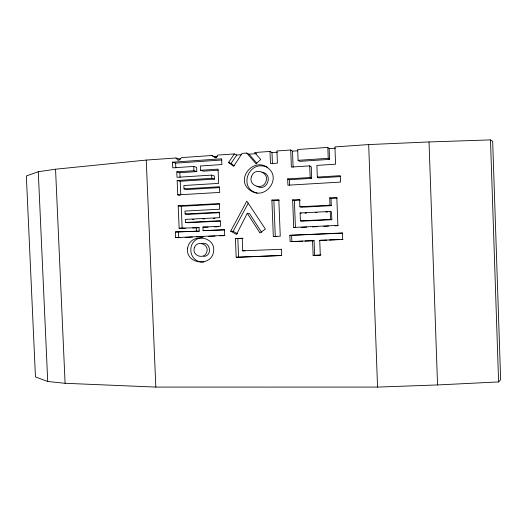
<?xml version="1.0" encoding="UTF-8"?>
<svg xmlns="http://www.w3.org/2000/svg" width="527" height="527" viewBox="0 0 527 527"><rect width="100%" height="100%" fill="white"/><g stroke="black" fill="none" stroke-linecap="round" stroke-linejoin="round"><path stroke-width="0.79" d="M247.282 213.264L236.465 234.469L230.688 231.182L246.801 201.13L265.404 229.1L259.936 232.941L247.282 213.264L249.554 213.639L261.629 232.414M230.688 231.182L233.145 231.34L248.303 203.099M256.695 163.041L249.007 154.174L246.728 153.067L242.097 153.39L233.672 166.301L228.553 162.487L234.357 153.93L236.781 155.017L241.366 154.701M228.553 162.487L231.037 163.469L236.781 155.017M180.642 158.91L179.015 159.022L175.946 158.001L146.242 160.07L55.546 169.207L38.28 171.736L26.35 175.952L35.454 376.904L47.72 381.489L65.091 383.287L155.834 387.088L377.556 387.095L437.555 384.947L498.601 381.93L500.65 379.796L492.673 141.328L490.485 139.905L429.031 141.954L368.676 144.569L334.928 146.921L335.58 164.193L316.892 165.399L317.333 177.079L318.789 177.909L340.659 176.571M201.261 243.737C210.174 240.378 213.125 256.122 203.613 256.412M202.849 237.743C186.163 238.006 187.177 263.131 203.837 262.018M313.13 255.43L320.291 255.154L319.731 240.345L342.669 239.363L342.425 232.974L289.857 235.319L290.1 241.61L312.57 240.655L313.13 255.43L320.923 255.055M216.439 157.757L211.9 155.498L181.696 157.599L178.212 160.504L175.946 158.001M234.357 153.93L217.776 155.083L215.675 157.929L211.9 155.498M297.841 150.788L292.492 151.157L290.72 150.004L276.932 150.959L277.406 163.153L270.463 163.607L269.976 151.229M327.814 147.415L297.683 149.516L298.098 160.327L299.784 161.354L329.553 159.385L329.151 148.614L327.814 147.415L328.222 158.324L329.553 159.385M214.568 156.559L217.473 156.354M249.007 154.174L256.768 153.634M246.728 153.067L256.063 163.844L260.746 159.47L254.574 152.52L269.989 151.447L271.998 152.58L277.34 152.204M329.151 148.614L335.396 148.179M180.036 195.313L177.751 194.878L177.158 180.497L180.208 181.255L214.449 179.114L214.318 175.939L211.643 175.109L177.026 177.316L176.795 171.842L179.852 172.704L196.795 171.598L196.624 167.362L193.752 166.433L172.744 167.836L172.507 162.178L221.636 158.811L221.867 164.556L200.444 165.985L200.616 170.287L203.415 171.17L218.198 170.201M172.507 162.178L175.616 163.146L221.768 160.004M298.098 160.327L328.222 158.324M176.795 171.842L193.929 170.722L196.795 171.598M200.616 170.287L218.059 169.141L218.633 183.383L183.883 185.511L184.022 188.89L186.999 189.549L219.654 187.592M317.333 177.079L340.284 175.675L340.528 182.085L287.913 185.208L287.67 178.897L289.481 179.694L311.707 178.343L311.266 166.828L309.718 165.867L291.372 167.052L290.72 150.004M177.158 180.497L211.775 178.324L214.449 179.114M245.035 250.747L242.716 250.826L242.216 238.224L235.431 238.52L236.188 257.288L281.761 255.463M287.67 178.897L310.166 177.52L311.707 178.343M184.022 188.89L219.522 186.756L219.746 192.421L177.751 194.878M271.886 200.069L278.829 199.687L280.252 236.208L273.315 236.511L271.886 200.069L273.875 200.609L279.211 200.313M185.385 228.277L179.14 228.244L178.205 205.82L219.39 203.554L219.614 209.212L184.997 211.063L185.122 213.988L188.08 214.351L219.64 212.697M294.863 227.592L293.704 227.447L292.643 199.911L299.599 199.529L299.876 206.775L301.543 207.236L331.292 205.668L331.022 198.448L329.711 197.869L329.988 205.181L331.292 205.668M329.711 197.869L336.825 197.48L337.873 225.378L293.704 227.447M178.205 205.82L181.248 206.281L219.528 204.173M292.643 199.911L294.389 200.458L300.502 200.122M331.022 198.448L337.267 198.106M299.876 206.775L329.988 205.181M185.122 213.988L219.489 212.183L219.713 217.651L185.346 219.403L185.471 222.453L188.429 222.717L220.385 221.123M300.12 212.967L330.225 211.432L331.529 211.841L331.819 219.713L302.076 221.162L300.423 220.872L300.12 212.967L301.22 213.224M304.995 213.191L306.602 213.106M315.442 212.658L317.056 212.579M325.897 212.124L327.504 212.045M192.348 219.495L193.969 219.41M202.869 218.962L204.489 218.876M213.389 218.428L215.003 218.343M185.471 222.453L220.266 220.714L220.49 226.248L202.941 227.091L203.086 230.674L224.574 229.956M300.423 220.872L330.521 219.403L331.819 219.713M179.14 228.244L199.094 227.618L199.239 231.149L175.412 231.979L175.649 237.624L180.326 237.631M192.645 227.927L199.094 227.618M208.073 227.19L202.941 227.091M214.384 226.88L218.33 226.696M175.412 231.979L199.239 231.149M203.086 230.674L224.495 229.66L224.726 235.391L175.649 237.624M301.095 227.394L306.754 227.13M312.412 226.867L317.261 226.636M323.723 226.333L328.571 226.109M335.04 225.806L338.275 225.655M185.181 237.407L192.46 237.078M196.505 236.893L203.784 236.564M208.639 236.346L215.115 236.05M219.97 235.832L224.818 235.609M289.857 235.319L342.774 233.151M273.315 236.511L276.807 236.544M235.431 238.52L243.046 238.362M292.696 241.616L302.564 241.195M305.034 241.089L314.079 240.701L314.639 255.292M326.826 240.154L319.731 240.345M329.25 240.048L338.96 239.633M341.391 239.535L343.011 239.462M242.716 250.826L281.53 249.264M236.188 257.288L281.517 255.529L281.273 249.258M312.57 240.655L314.079 240.701M261.991 172.23C273.836 173.831 267.084 192.395 256.998 186.262M265.924 166.769C248.329 160.241 238.072 188.771 257.242 193.099M267.808 167.619C252.571 156.585 234.166 180.82 251.135 190.978C266.445 200.484 282.755 176.361 266.379 166.96M233.145 231.34L237.427 233.777M231.037 163.469L234.199 165.827M179.015 159.022L179.911 160.017M55.546 169.207L65.091 383.287M38.28 171.736L47.72 381.489M146.242 160.07L155.834 387.088M211.643 175.109L211.775 178.324M193.752 166.433L193.929 170.722M196.255 227.414L196.4 230.991M179.852 172.704L180.05 177.335M180.208 181.255L180.768 194.674M181.248 206.281L182.164 228.435M175.616 163.146L175.814 167.942M178.475 232.13L178.712 237.703M289.481 179.694L289.692 185.155M291.635 235.431L291.872 241.649M271.998 152.58L272.439 163.792M273.875 200.609L275.285 236.61M237.835 238.593L238.579 257.136M330.225 211.432L330.521 219.403M309.718 165.867L310.166 177.52M292.492 151.157L293.111 167.197M294.389 200.458L295.436 227.657M368.676 144.569L377.556 387.095M429.031 141.954L437.555 384.947M490.485 139.905L498.601 381.93M187.684 248.052C184.825 263.902 211.261 267.472 213.521 251.873C216.445 235.944 189.944 232.427 187.684 248.052M194.443 247.624C191.373 255.417 203.969 260.279 206.689 252.216C209.779 244.416 197.151 239.548 194.443 247.624M251.524 176.44C247.907 185.748 262.868 190.945 265.964 181.505C269.613 172.197 254.528 166.861 251.524 176.44"/></g></svg>
